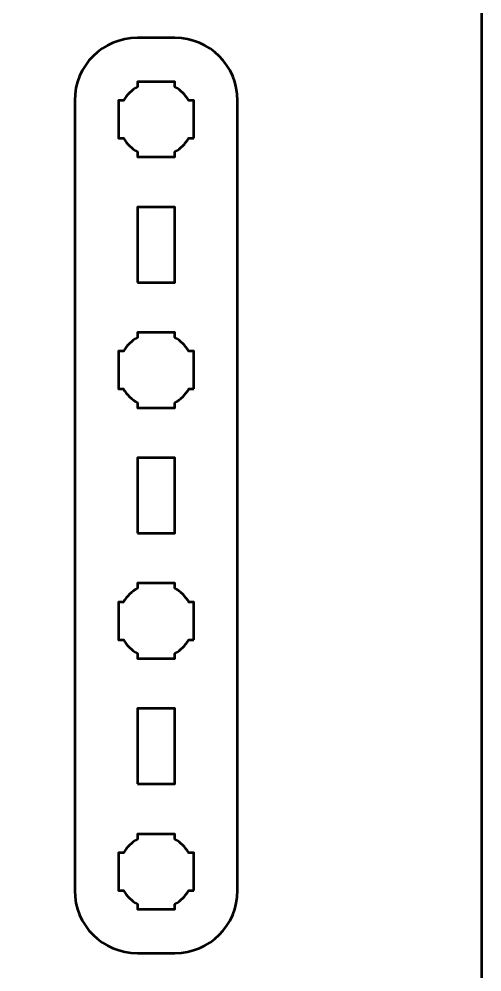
# Model space of a CAD drawing. Header units: centimetres. Extents: x -21 to 0, y -29.7 to 0.
# Drawn here: x -3.69 to 0, y -16.1 to -8.5 of the extents above; entities that cross this region are included whole.
import ezdxf

# ---------------------------------------------------------------- set-up
doc = ezdxf.new("R2010")
doc.units = ezdxf.units.CM
doc.header["$MEASUREMENT"] = 0
doc.layers.add('Layer 1', color=7, linetype='Continuous')

msp = doc.modelspace()

# ---------------------------------------------------------------- linework, layer by layer
at = {"layer": 'Layer 1', "color": 1, "lineweight": 53}
msp.add_open_spline([(-21.00003, -29.19995), (-21.00003, -29.19995), (-21.00003, -0.49992), (-21.00003, -0.49992), (-21.00003, -0.49992), (-21.00003, -0.22295), (-20.77694, 0.00004), (-20.49994, 0.00004), (-20.49994, 0.00004), (-20.49994, 0.00004), (-0.50008, 0.00004), (-0.50008, 0.00004), (-0.50008, 0.00004), (-0.22294, 0.00004), (0.00002, -0.22295), (0.00002, -0.49992), (0.00002, -0.49992), (0.00002, -0.49992), (0.00002, -29.19995), (0.00002, -29.19995), (0.00002, -29.19995), (0.00002, -29.47695), (-0.22294, -29.70004), (-0.50008, -29.70004), (-0.50008, -29.70004), (-0.50008, -29.70004), (-20.49994, -29.70004), (-20.49994, -29.70004), (-20.49994, -29.70004), (-20.77694, -29.70004), (-21.00003, -29.47695), (-21.00003, -29.19995)], degree=3, knots=[0, 0, 0, 0, 0.125, 0.125, 0.125, 0.125, 0.25, 0.25, 0.25, 0.25, 0.375, 0.375, 0.375, 0.375, 0.5, 0.5, 0.5, 0.5, 0.625, 0.625, 0.625, 0.625, 0.75, 0.75, 0.75, 0.75, 0.875, 0.875, 0.875, 0.875, 1, 1, 1, 1], dxfattribs=at)
at = {"layer": 'Layer 1', "color": 3, "lineweight": 53}
msp.add_open_spline([(-3.25002, -15.4499), (-3.25002, -15.4499), (-3.25002, -9.14993), (-3.25002, -9.14993), (-3.25002, -9.14993), (-3.25002, -8.87296), (-3.02693, -8.64997), (-2.74993, -8.64997), (-2.74993, -8.64997), (-2.74993, -8.64997), (-2.44992, -8.64997), (-2.44992, -8.64997), (-2.44992, -8.64997), (-2.17296, -8.64997), (-1.95, -8.87296), (-1.95, -9.14993), (-1.95, -9.14993), (-1.95, -9.14993), (-1.95, -15.4499), (-1.95, -15.4499), (-1.95, -15.4499), (-1.95, -15.7269), (-2.17296, -15.94999), (-2.44992, -15.94999), (-2.44992, -15.94999), (-2.44992, -15.94999), (-2.74993, -15.94999), (-2.74993, -15.94999), (-2.74993, -15.94999), (-3.02693, -15.94999), (-3.25002, -15.7269), (-3.25002, -15.4499)], degree=3, knots=[0, 0, 0, 0, 0.125, 0.125, 0.125, 0.125, 0.25, 0.25, 0.25, 0.25, 0.375, 0.375, 0.375, 0.375, 0.5, 0.5, 0.5, 0.5, 0.625, 0.625, 0.625, 0.625, 0.75, 0.75, 0.75, 0.75, 0.875, 0.875, 0.875, 0.875, 1, 1, 1, 1], dxfattribs=at)
at = {"layer": 'Layer 1', "lineweight": 53}
for points, knots in [([(-2.29999, -9.44993), (-2.29999, -9.44993), (-2.3401, -9.44993), (-2.3401, -9.44993), (-2.3401, -9.44993), (-2.36642, -9.49555), (-2.40445, -9.53343), (-2.44992, -9.55975), (-2.44992, -9.55975), (-2.44992, -9.55975), (-2.44992, -9.6), (-2.44992, -9.6), (-2.44992, -9.6), (-2.44992, -9.6), (-2.6, -9.6), (-2.6, -9.6), (-2.6, -9.6), (-2.6, -9.6), (-2.74993, -9.6), (-2.74993, -9.6), (-2.74993, -9.6), (-2.74993, -9.6), (-2.74993, -9.55975), (-2.74993, -9.55975), (-2.74993, -9.55975), (-2.79554, -9.53343), (-2.83346, -9.49555), (-2.85978, -9.44993), (-2.85978, -9.44993), (-2.85978, -9.44993), (-2.9, -9.44993), (-2.9, -9.44993), (-2.9, -9.44993), (-2.9, -9.44993), (-2.9, -9.3), (-2.9, -9.3), (-2.9, -9.3), (-2.9, -9.3), (-2.9, -9.14993), (-2.9, -9.14993), (-2.9, -9.14993), (-2.9, -9.14993), (-2.85978, -9.14993), (-2.85978, -9.14993), (-2.85978, -9.14993), (-2.83346, -9.10446), (-2.79554, -9.06643), (-2.74993, -9.04011), (-2.74993, -9.04011), (-2.74993, -9.04011), (-2.74993, -9), (-2.74993, -9), (-2.74993, -9), (-2.74993, -9), (-2.6, -9), (-2.6, -9), (-2.6, -9), (-2.6, -9), (-2.44992, -9), (-2.44992, -9), (-2.44992, -9), (-2.44992, -9), (-2.44992, -9.04011), (-2.44992, -9.04011), (-2.44992, -9.04011), (-2.40445, -9.06643), (-2.36642, -9.10446), (-2.3401, -9.14993), (-2.3401, -9.14993), (-2.3401, -9.14993), (-2.29999, -9.14993), (-2.29999, -9.14993), (-2.29999, -9.14993), (-2.29999, -9.14993), (-2.29999, -9.3), (-2.29999, -9.3), (-2.29999, -9.3), (-2.29999, -9.3), (-2.29999, -9.44993), (-2.29999, -9.44993)], [0, 0, 0, 0, 0.05, 0.05, 0.05, 0.05, 0.1, 0.1, 0.1, 0.1, 0.15, 0.15, 0.15, 0.15, 0.2, 0.2, 0.2, 0.2, 0.25, 0.25, 0.25, 0.25, 0.3, 0.3, 0.3, 0.3, 0.35, 0.35, 0.35, 0.35, 0.4, 0.4, 0.4, 0.4, 0.45, 0.45, 0.45, 0.45, 0.5, 0.5, 0.5, 0.5, 0.55, 0.55, 0.55, 0.55, 0.6, 0.6, 0.6, 0.6, 0.65, 0.65, 0.65, 0.65, 0.7, 0.7, 0.7, 0.7, 0.75, 0.75, 0.75, 0.75, 0.8, 0.8, 0.8, 0.8, 0.85, 0.85, 0.85, 0.85, 0.9, 0.9, 0.9, 0.9, 0.95, 0.95, 0.95, 0.95, 1, 1, 1, 1]), ([(-2.74993, -10.59992), (-2.74993, -10.59992), (-2.74993, -9.99991), (-2.74993, -9.99991), (-2.74993, -9.99991), (-2.74993, -9.99991), (-2.44992, -9.99991), (-2.44992, -9.99991), (-2.44992, -9.99991), (-2.44992, -9.99991), (-2.44992, -10.59992), (-2.44992, -10.59992), (-2.44992, -10.59992), (-2.44992, -10.59992), (-2.74993, -10.59992), (-2.74993, -10.59992)], [0, 0, 0, 0, 0.25, 0.25, 0.25, 0.25, 0.5, 0.5, 0.5, 0.5, 0.75, 0.75, 0.75, 0.75, 1, 1, 1, 1]), ([(-2.29999, -11.45004), (-2.29999, -11.45004), (-2.3401, -11.45004), (-2.3401, -11.45004), (-2.3401, -11.45004), (-2.36642, -11.49551), (-2.40445, -11.5334), (-2.44992, -11.55986), (-2.44992, -11.55986), (-2.44992, -11.55986), (-2.44992, -11.59997), (-2.44992, -11.59997), (-2.44992, -11.59997), (-2.44992, -11.59997), (-2.6, -11.59997), (-2.6, -11.59997), (-2.6, -11.59997), (-2.6, -11.59997), (-2.74993, -11.59997), (-2.74993, -11.59997), (-2.74993, -11.59997), (-2.74993, -11.59997), (-2.74993, -11.55986), (-2.74993, -11.55986), (-2.74993, -11.55986), (-2.79554, -11.5334), (-2.83346, -11.49551), (-2.85978, -11.45004), (-2.85978, -11.45004), (-2.85978, -11.45004), (-2.9, -11.45004), (-2.9, -11.45004), (-2.9, -11.45004), (-2.9, -11.45004), (-2.9, -11.29997), (-2.9, -11.29997), (-2.9, -11.29997), (-2.9, -11.29997), (-2.9, -11.15004), (-2.9, -11.15004), (-2.9, -11.15004), (-2.9, -11.15004), (-2.85978, -11.15004), (-2.85978, -11.15004), (-2.85978, -11.15004), (-2.83346, -11.10442), (-2.79554, -11.0665), (-2.74993, -11.04018), (-2.74993, -11.04018), (-2.74993, -11.04018), (-2.74993, -10.99997), (-2.74993, -10.99997), (-2.74993, -10.99997), (-2.74993, -10.99997), (-2.6, -10.99997), (-2.6, -10.99997), (-2.6, -10.99997), (-2.6, -10.99997), (-2.44992, -10.99997), (-2.44992, -10.99997), (-2.44992, -10.99997), (-2.44992, -10.99997), (-2.44992, -11.04018), (-2.44992, -11.04018), (-2.44992, -11.04018), (-2.40445, -11.0665), (-2.36642, -11.10442), (-2.3401, -11.15004), (-2.3401, -11.15004), (-2.3401, -11.15004), (-2.29999, -11.15004), (-2.29999, -11.15004), (-2.29999, -11.15004), (-2.29999, -11.15004), (-2.29999, -11.29997), (-2.29999, -11.29997), (-2.29999, -11.29997), (-2.29999, -11.29997), (-2.29999, -11.45004), (-2.29999, -11.45004)], [0, 0, 0, 0, 0.05, 0.05, 0.05, 0.05, 0.1, 0.1, 0.1, 0.1, 0.15, 0.15, 0.15, 0.15, 0.2, 0.2, 0.2, 0.2, 0.25, 0.25, 0.25, 0.25, 0.3, 0.3, 0.3, 0.3, 0.35, 0.35, 0.35, 0.35, 0.4, 0.4, 0.4, 0.4, 0.45, 0.45, 0.45, 0.45, 0.5, 0.5, 0.5, 0.5, 0.55, 0.55, 0.55, 0.55, 0.6, 0.6, 0.6, 0.6, 0.65, 0.65, 0.65, 0.65, 0.7, 0.7, 0.7, 0.7, 0.75, 0.75, 0.75, 0.75, 0.8, 0.8, 0.8, 0.8, 0.85, 0.85, 0.85, 0.85, 0.9, 0.9, 0.9, 0.9, 0.95, 0.95, 0.95, 0.95, 1, 1, 1, 1]), ([(-2.74993, -12.59998), (-2.74993, -12.59998), (-2.74993, -11.99999), (-2.74993, -11.99999), (-2.74993, -11.99999), (-2.74993, -11.99999), (-2.44992, -11.99999), (-2.44992, -11.99999), (-2.44992, -11.99999), (-2.44992, -11.99999), (-2.44992, -12.59998), (-2.44992, -12.59998), (-2.44992, -12.59998), (-2.44992, -12.59998), (-2.74993, -12.59998), (-2.74993, -12.59998)], [0, 0, 0, 0, 0.25, 0.25, 0.25, 0.25, 0.5, 0.5, 0.5, 0.5, 0.75, 0.75, 0.75, 0.75, 1, 1, 1, 1]), ([(-2.29999, -13.44996), (-2.29999, -13.44996), (-2.3401, -13.44996), (-2.3401, -13.44996), (-2.3401, -13.44996), (-2.36642, -13.49544), (-2.40445, -13.53347), (-2.44992, -13.55978), (-2.44992, -13.55978), (-2.44992, -13.55978), (-2.44992, -13.59989), (-2.44992, -13.59989), (-2.44992, -13.59989), (-2.44992, -13.59989), (-2.6, -13.59989), (-2.6, -13.59989), (-2.6, -13.59989), (-2.6, -13.59989), (-2.74993, -13.59989), (-2.74993, -13.59989), (-2.74993, -13.59989), (-2.74993, -13.59989), (-2.74993, -13.55978), (-2.74993, -13.55978), (-2.74993, -13.55978), (-2.79554, -13.53347), (-2.83346, -13.49544), (-2.85978, -13.44996), (-2.85978, -13.44996), (-2.85978, -13.44996), (-2.9, -13.44996), (-2.9, -13.44996), (-2.9, -13.44996), (-2.9, -13.44996), (-2.9, -13.29989), (-2.9, -13.29989), (-2.9, -13.29989), (-2.9, -13.29989), (-2.9, -13.14996), (-2.9, -13.14996), (-2.9, -13.14996), (-2.9, -13.14996), (-2.85978, -13.14996), (-2.85978, -13.14996), (-2.85978, -13.14996), (-2.83346, -13.10449), (-2.79554, -13.06646), (-2.74993, -13.04014), (-2.74993, -13.04014), (-2.74993, -13.04014), (-2.74993, -12.99989), (-2.74993, -12.99989), (-2.74993, -12.99989), (-2.74993, -12.99989), (-2.6, -12.99989), (-2.6, -12.99989), (-2.6, -12.99989), (-2.6, -12.99989), (-2.44992, -12.99989), (-2.44992, -12.99989), (-2.44992, -12.99989), (-2.44992, -12.99989), (-2.44992, -13.04014), (-2.44992, -13.04014), (-2.44992, -13.04014), (-2.40445, -13.06646), (-2.36642, -13.10449), (-2.3401, -13.14996), (-2.3401, -13.14996), (-2.3401, -13.14996), (-2.29999, -13.14996), (-2.29999, -13.14996), (-2.29999, -13.14996), (-2.29999, -13.14996), (-2.29999, -13.29989), (-2.29999, -13.29989), (-2.29999, -13.29989), (-2.29999, -13.29989), (-2.29999, -13.44996), (-2.29999, -13.44996)], [0, 0, 0, 0, 0.05, 0.05, 0.05, 0.05, 0.1, 0.1, 0.1, 0.1, 0.15, 0.15, 0.15, 0.15, 0.2, 0.2, 0.2, 0.2, 0.25, 0.25, 0.25, 0.25, 0.3, 0.3, 0.3, 0.3, 0.35, 0.35, 0.35, 0.35, 0.4, 0.4, 0.4, 0.4, 0.45, 0.45, 0.45, 0.45, 0.5, 0.5, 0.5, 0.5, 0.55, 0.55, 0.55, 0.55, 0.6, 0.6, 0.6, 0.6, 0.65, 0.65, 0.65, 0.65, 0.7, 0.7, 0.7, 0.7, 0.75, 0.75, 0.75, 0.75, 0.8, 0.8, 0.8, 0.8, 0.85, 0.85, 0.85, 0.85, 0.9, 0.9, 0.9, 0.9, 0.95, 0.95, 0.95, 0.95, 1, 1, 1, 1]), ([(-2.74993, -14.59995), (-2.74993, -14.59995), (-2.74993, -13.99994), (-2.74993, -13.99994), (-2.74993, -13.99994), (-2.74993, -13.99994), (-2.44992, -13.99994), (-2.44992, -13.99994), (-2.44992, -13.99994), (-2.44992, -13.99994), (-2.44992, -14.59995), (-2.44992, -14.59995), (-2.44992, -14.59995), (-2.44992, -14.59995), (-2.74993, -14.59995), (-2.74993, -14.59995)], [0, 0, 0, 0, 0.25, 0.25, 0.25, 0.25, 0.5, 0.5, 0.5, 0.5, 0.75, 0.75, 0.75, 0.75, 1, 1, 1, 1]), ([(-2.29999, -15.4499), (-2.29999, -15.4499), (-2.3401, -15.4499), (-2.3401, -15.4499), (-2.3401, -15.4499), (-2.36642, -15.49551), (-2.40445, -15.53343), (-2.44992, -15.55975), (-2.44992, -15.55975), (-2.44992, -15.55975), (-2.44992, -15.59997), (-2.44992, -15.59997), (-2.44992, -15.59997), (-2.44992, -15.59997), (-2.6, -15.59997), (-2.6, -15.59997), (-2.6, -15.59997), (-2.6, -15.59997), (-2.74993, -15.59997), (-2.74993, -15.59997), (-2.74993, -15.59997), (-2.74993, -15.59997), (-2.74993, -15.55975), (-2.74993, -15.55975), (-2.74993, -15.55975), (-2.79554, -15.53343), (-2.83346, -15.49551), (-2.85978, -15.4499), (-2.85978, -15.4499), (-2.85978, -15.4499), (-2.9, -15.4499), (-2.9, -15.4499), (-2.9, -15.4499), (-2.9, -15.4499), (-2.9, -15.29997), (-2.9, -15.29997), (-2.9, -15.29997), (-2.9, -15.29997), (-2.9, -15.14989), (-2.9, -15.14989), (-2.9, -15.14989), (-2.9, -15.14989), (-2.85978, -15.14989), (-2.85978, -15.14989), (-2.85978, -15.14989), (-2.83346, -15.10442), (-2.79554, -15.06639), (-2.74993, -15.04007), (-2.74993, -15.04007), (-2.74993, -15.04007), (-2.74993, -14.99996), (-2.74993, -14.99996), (-2.74993, -14.99996), (-2.74993, -14.99996), (-2.6, -14.99996), (-2.6, -14.99996), (-2.6, -14.99996), (-2.6, -14.99996), (-2.44992, -14.99996), (-2.44992, -14.99996), (-2.44992, -14.99996), (-2.44992, -14.99996), (-2.44992, -15.04007), (-2.44992, -15.04007), (-2.44992, -15.04007), (-2.40445, -15.06639), (-2.36642, -15.10442), (-2.3401, -15.14989), (-2.3401, -15.14989), (-2.3401, -15.14989), (-2.29999, -15.14989), (-2.29999, -15.14989), (-2.29999, -15.14989), (-2.29999, -15.14989), (-2.29999, -15.29997), (-2.29999, -15.29997), (-2.29999, -15.29997), (-2.29999, -15.29997), (-2.29999, -15.4499), (-2.29999, -15.4499)], [0, 0, 0, 0, 0.05, 0.05, 0.05, 0.05, 0.1, 0.1, 0.1, 0.1, 0.15, 0.15, 0.15, 0.15, 0.2, 0.2, 0.2, 0.2, 0.25, 0.25, 0.25, 0.25, 0.3, 0.3, 0.3, 0.3, 0.35, 0.35, 0.35, 0.35, 0.4, 0.4, 0.4, 0.4, 0.45, 0.45, 0.45, 0.45, 0.5, 0.5, 0.5, 0.5, 0.55, 0.55, 0.55, 0.55, 0.6, 0.6, 0.6, 0.6, 0.65, 0.65, 0.65, 0.65, 0.7, 0.7, 0.7, 0.7, 0.75, 0.75, 0.75, 0.75, 0.8, 0.8, 0.8, 0.8, 0.85, 0.85, 0.85, 0.85, 0.9, 0.9, 0.9, 0.9, 0.95, 0.95, 0.95, 0.95, 1, 1, 1, 1])]:
    msp.add_open_spline(points, degree=3, knots=knots, dxfattribs=at)

doc.saveas('drawing.dxf')
